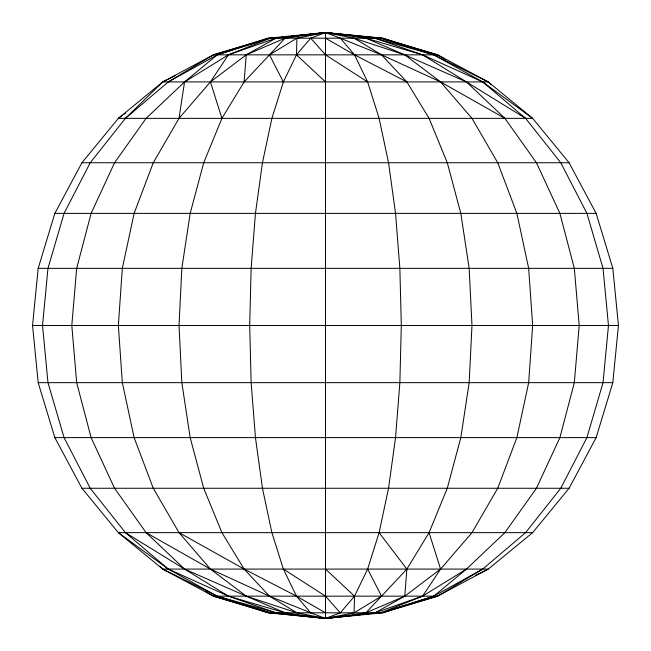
<?xml version="1.0" encoding="UTF-8"?>
<svg xmlns="http://www.w3.org/2000/svg" width="651" height="651" viewBox="0 0 651 651"><rect width="100%" height="100%" fill="white"/><g stroke="black" fill="none" stroke-linecap="round" stroke-linejoin="round"><path stroke-width="0.98" d="M445.414 59.534L437.61 54.847L380.705 38.181L325.5 32.55L296.921 38.181L296.482 54.847L283.372 81.92L271.89 118.352L262.459 162.742L255.452 213.39L251.14 268.35L249.683 325.5L251.14 382.65L255.452 437.61L262.459 488.258L271.89 532.648L283.372 569.08L296.482 596.153L310.706 612.819L325.5 618.45L382.65 612.819L437.61 596.153L488.258 569.08L532.648 532.648L569.08 488.258L596.153 437.61L612.819 382.65L618.45 325.5L612.819 268.35L596.153 213.39L569.08 162.742L532.648 118.352L488.258 81.92L437.61 54.847L382.65 38.181L325.5 32.55L268.35 38.181L213.39 54.847L162.742 81.92L118.352 118.352L81.92 162.742L54.847 213.39L38.181 268.35L32.55 325.5L38.181 382.65L54.847 437.61L81.92 488.258L118.352 532.648L162.742 569.08L213.39 596.153L268.35 612.819L325.5 618.45L382.633 612.257M205.586 591.466L213.39 596.153L270.295 612.819L325.5 618.45L354.079 612.819L354.518 596.153L367.628 569.08L379.11 532.648L388.541 488.258L395.548 437.61L399.86 382.65L401.317 325.5L399.86 268.35L395.548 213.39L388.541 162.742L379.11 118.352L367.628 81.92L354.518 54.847L340.294 38.181L325.5 32.55L268.367 38.743M374.992 38.181L422.589 54.847L466.45 81.92L504.891 118.352L536.448 162.742L559.893 213.39L574.328 268.35L579.203 325.5L574.328 382.65L559.893 437.61L536.448 488.258L504.891 532.648L466.45 569.08L422.589 596.153L374.992 612.819L325.5 618.45L296.921 612.819L269.449 596.153L244.125 569.08L221.926 532.648L203.714 488.258L190.173 437.61L181.841 382.65L179.025 325.5L181.841 268.35L190.173 213.39L203.714 162.742L221.926 118.352L244.125 81.92L246.224 54.847L276.008 38.181L325.5 32.55L374.992 38.181L433.786 54.847L488.258 81.92L491.123 84.72M179.025 118.352L210.411 81.92L246.224 54.847L285.089 38.181L325.5 32.55L365.911 38.181L404.776 54.847L440.589 81.92L471.975 118.352L497.738 162.742L516.878 213.39L528.669 268.35L532.648 325.5L528.669 382.65L516.878 437.61L497.738 488.258L471.975 532.648L440.589 569.08L404.776 596.153L365.911 612.819L325.5 618.45L285.089 612.819L246.224 596.153L210.411 569.08L179.025 532.648L153.262 488.258L134.122 437.61L122.331 382.65L118.352 325.5L122.331 268.35L134.122 213.39L153.262 162.742L179.025 118.352L184.55 81.92L217.214 54.847L268.35 38.181L382.65 38.181L403.88 45.098M365.911 612.819L406.875 569.08L429.074 532.648L447.286 488.258L460.827 437.61L469.159 382.65L471.975 325.5L469.159 268.35L460.827 213.39L447.286 162.742L429.074 118.352L406.875 81.92L381.551 54.847L354.079 38.181L325.5 32.55L310.706 38.181L296.482 54.847L325.5 81.92M175.453 75.606L162.742 81.92L125.415 118.352L90.22 162.742L64.075 213.39L47.971 268.35L42.535 325.5L47.971 382.65L64.075 437.61L90.22 488.258L125.415 532.648L168.292 569.08L217.214 596.153L270.295 612.819M159.877 566.28L162.742 569.08L217.214 596.153L276.008 612.819L325.5 618.45L340.294 612.819L354.518 596.153L325.5 569.08M244.125 81.92L285.089 38.181M125.415 118.352L168.292 81.92L213.39 54.847L255.827 42.421M395.173 608.579L437.61 596.153L482.708 569.08L525.585 532.648L560.78 488.258L586.925 437.61L603.029 382.65L608.465 325.5L603.029 268.35L586.925 213.39L560.78 162.742L525.585 118.352L482.708 81.92L433.786 54.847L380.705 38.181M466.45 569.08L433.786 596.153L382.65 612.819L268.35 612.819L247.12 605.902M122.445 115.365L118.352 118.352L532.648 118.352L482.708 81.92L422.589 54.847L365.911 38.181M124.081 114.169L125.724 112.981M296.921 38.181L269.449 54.847L283.372 81.92M354.079 612.819L381.551 596.153L367.628 569.08M374.992 612.819L404.776 596.153L406.875 569.08L379.11 532.648M168.292 81.92L217.214 54.847L270.295 38.181L228.411 54.847L184.55 81.92L146.109 118.352L114.552 162.742L91.107 213.39L76.672 268.35L71.797 325.5L76.672 382.65L91.107 437.61L114.552 488.258L146.109 532.648L184.55 569.08L228.411 596.153L276.008 612.819M482.708 569.08L433.786 596.153L380.705 612.819L422.589 596.153L440.589 569.08L429.074 532.648M475.547 575.394L488.258 569.08L162.742 569.08M276.008 38.181L228.411 54.847L210.411 81.92L221.926 118.352M259.684 41.29L264.509 39.874M386.491 611.126L391.316 609.71M213.39 54.847L437.61 54.847M162.742 81.92L488.258 81.92M81.92 162.742L569.08 162.742M54.847 213.39L596.153 213.39M38.181 268.35L612.819 268.35M32.55 325.5L618.45 325.5M38.181 382.65L612.819 382.65M54.847 437.61L596.153 437.61M81.92 488.258L569.08 488.258M532.648 532.648L118.352 532.648L168.292 569.08L228.411 596.153L285.089 612.819M213.39 596.153L437.61 596.153M405.809 45.725L412.563 47.93M238.437 603.07L245.191 605.275M354.079 38.181L404.776 54.847L466.45 81.92L525.585 118.352M296.921 612.819L246.224 596.153L184.55 569.08L125.415 532.648M340.294 38.181L381.551 54.847L440.589 81.92L504.891 118.352M310.706 612.819L269.449 596.153L210.411 569.08L146.109 532.648M406.875 81.92L354.518 54.847L325.5 38.181M179.025 532.648L244.125 569.08L296.482 596.153L325.5 612.819M367.628 81.92L325.5 54.847L310.706 38.181M283.372 569.08L325.5 596.153L340.294 612.819M325.5 32.55L325.5 618.45"/></g></svg>
